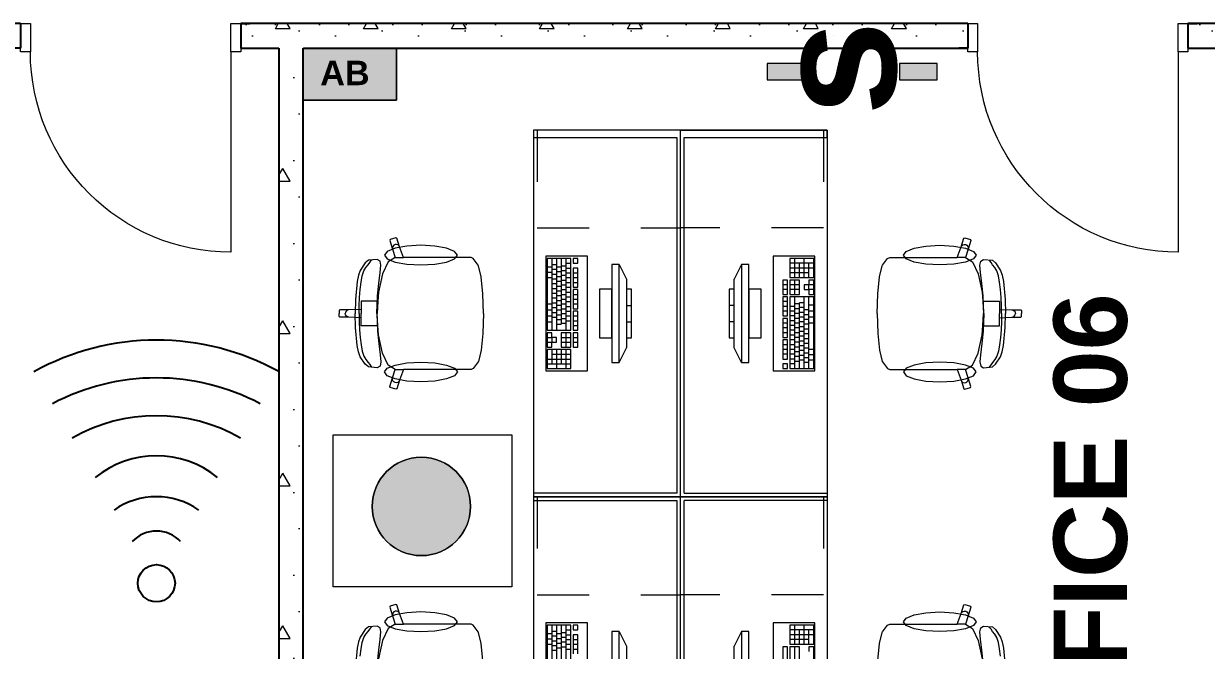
# Model space of a CAD drawing. Header units: millimetres. Extents: x -100675 to 28000, y -21133 to 42228.
# Drawn here: x -71409 to -66573, y 3381 to 5944 of the extents above; entities that cross this region are included whole.
import ezdxf

# ---------------------------------------------------------------- set-up
doc = ezdxf.new("R2010")
doc.units = ezdxf.units.MM
doc.header["$MEASUREMENT"] = 0
doc.linetypes.add('Dashed', pattern=[423.333333, 211.666667, -211.666667])
doc.linetypes.add('Wipeout_Contour', pattern=[1000, 0, -1000])
for name, color, linetype, lineweight in [('New_2D Drafting - General_Pen_No__1', 7, 'Continuous', 13), ('New_2D Drafting - General_Pen_No__2', 8, 'Continuous', 15), ('New_2D Drafting - General_Pen_No__52', 15, 'Continuous', 20), ('New_Annotation - Text_Pen_No__19', 255, 'Continuous', 0), ('New_ARCHICAD Doors_Pen_No__47', 7, 'Continuous', 25), ('New_Structural - Bearing_Pen_No__20', 1, 'Continuous', 0), ('New_Structural - Bearing_Pen_No__46', 5, 'Continuous', 25), ('New_Structural - Bearing_Pen_No__47', 7, 'Continuous', 25)]:
    doc.layers.add(name, color=color, linetype=linetype, lineweight=lineweight)
for name, color, linetype, lineweight, true_color in [('New_2D Drafting - General_Pen_No__82', 7, 'Continuous', 20, 0xaaaaaa), ('New_Annotation - Text_Pen_No__86', 7, 'Continuous', 20, 0x5555ff), ('New_ARCHICAD Doors_Pen_No__23', 7, 'Continuous', 20, 0xff6600), ('New_ARCHICAD Doors_Pen_No__3', 7, 'Continuous', 18, 0xff6600), ('New_Interior - Furniture _Pen_No__4', 7, 'Continuous', 20, 0x029e21), ('New_Structural - Bearing_Pen_No__169', 7, 'Continuous', 13, 0x68b353), ('New_Structural - Bearing_Pen_No__61', 7, 'Continuous', 20, 0x6a6a6a)]:
    doc.layers.add(name, color=color, linetype=linetype, lineweight=lineweight, true_color=true_color)
for name, color, linetype in [('New_ARCHICAD Doors', 7, 'Continuous'), ('New_Interior - Furniture', 7, 'Continuous'), ('New_Structural - Bearing', 7, 'Continuous')]:
    doc.layers.add(name, color=color, linetype=linetype)
doc.styles.add('GENERATED_STYLE_2', font='arial.ttf')
doc.linetypes.add('Double Slash', pattern='A,0,[2,commercial building_1.Shx,S=15.679012,R=0,X=0,Y=0],-1975.555563,0', length=1975.555563)
pattern_1 = [(0, (0, 0), (0, 623.5383), [60, -300]), (0, (180, 311.8), (0, 623.5383), [60, -300]), (60, (0, 0), (-540, 311.769), [60, -300]), (60, (360, 0), (-540, 311.769), [60, -300]), (120, (60, 0), (540, 311.769), [60, -300]), (120, (420, 0), (540, 311.769), [60, -300]), (0, (0, 60), (0, 120), [0, -120, 0, -180]), (45, (60, 60), (-84.85282, 84.85282), [0, -90, 0, -150])]

# ---------------------------------------------------------------- blocks, each defined once
blk = doc.blocks.new('Door 24')
at = {"layer": 'New_ARCHICAD Doors_Pen_No__23', "color": 30, "linetype": 'Continuous', "lineweight": 20, "true_color": 0xff6600}
for p, q in [((-410, 0), (-450, 0)), ((-450, 0), (-450, -115)), ((-410, -115), (-410, 0)), ((450, 0), (410, 0)), ((410, 0), (410, -115)), ((450, -115), (450, 0)), ((-450, -115), (-410, -115)), ((410, -115), (450, -115))]:
    blk.add_line(p, q, dxfattribs=at)
at = {"layer": 'New_ARCHICAD Doors_Pen_No__3', "color": 30, "linetype": 'Continuous', "lineweight": 18, "true_color": 0xff6600}
blk.add_line((410, 0), (410, 820), dxfattribs=at)
blk.add_arc((410, 0), 820, 90, 180, dxfattribs=at)
at = {"layer": 'New_ARCHICAD Doors_Pen_No__47', "color": 7, "linetype": 'Continuous', "lineweight": 25}
for p, q in [((-450, -15), (-487, -15)), ((-450, -15), (-487, -15)), ((-450, -115), (-450, -15)), ((-450, -115), (-450, -15)), ((450, -115), (450, -15)), ((450, -115), (450, -15)), ((450, -15), (487, -15)), ((450, -15), (487, -15)), ((-450, -115), (-487, -115)), ((-450, -115), (-487, -115)), ((450, -115), (487, -115)), ((450, -115), (487, -115))]:
    blk.add_line(p, q, dxfattribs=at)
blk = doc.blocks.new('Wall_18', base_point=(-56365.8, 5944.5))
at = {"color": 254, "linetype": 'Wipeout_Contour', "lineweight": 0, "ltscale": 276634.929478}
blk.add_wipeout([(-70265.8, 5944.5), (-70265.8, 5844.5), (-67548.1, 5844.5), (-67548.1, 5944.5)], dxfattribs=at).dxf.layer = 'New_Structural - Bearing'
at = {"color": 254, "linetype": 'Wipeout_Contour', "lineweight": 0, "ltscale": 267070.73157}
blk.add_wipeout([(-66365.8, 5944.5), (-66648.1, 5944.5), (-66648.1, 5844.5), (-66365.8, 5844.5)], dxfattribs=at).dxf.layer = 'New_Structural - Bearing'
at = {"layer": 'New_Structural - Bearing_Pen_No__169', "linetype": 'Continuous', "lineweight": 13, "true_color": 0x68b353}
h = blk.add_hatch(dxfattribs=at)
h.set_pattern_fill('Structural_Concrete', color=85, style=0, pattern_type=2)
h.set_pattern_definition(pattern_1)
h.paths.add_polyline_path([(-70265.8, 5944.5), (-70265.8, 5844.5), (-67548.1, 5844.5), (-67548.1, 5944.5)])
h = blk.add_hatch(dxfattribs=at)
h.set_pattern_fill('Structural_Concrete', color=85, style=0, pattern_type=2)
h.set_pattern_definition(pattern_1)
h.paths.add_polyline_path([(-66365.8, 5944.5), (-66648.1, 5944.5), (-66648.1, 5844.5), (-66365.8, 5844.5)])
at = {"layer": 'New_Structural - Bearing_Pen_No__47', "color": 7, "linetype": 'Continuous', "lineweight": 25}
for p, q in [((-67548.1, 5944.5), (-67585.1, 5944.5)), ((-67548.1, 5944.5), (-67548.1, 5844.5)), ((-66648.1, 5944.5), (-66611.1, 5944.5)), ((-66648.1, 5944.5), (-66648.1, 5844.5)), ((-67548.1, 5844.5), (-67585.1, 5844.5)), ((-66648.1, 5844.5), (-66611.1, 5844.5))]:
    blk.add_line(p, q, dxfattribs=at)
at = {"layer": 'New_Structural - Bearing_Pen_No__47', "color": 7, "linetype": 'Continuous', "lineweight": 25, "flags": 128}
for points in [[(-67548.1, 5944.5), (-70265.8, 5944.5)], [(-65850.7, 5944.5), (-66648.1, 5944.5)], [(-70265.8, 5844.5), (-67548.1, 5844.5)], [(-66648.1, 5844.5), (-66365.8, 5844.5)]]:
    blk.add_lwpolyline(points, dxfattribs=at)
at = {"layer": 'New_ARCHICAD Doors', "color": 21, "linetype": 'Continuous', "lineweight": 18, "true_color": 0xff9955, "xscale": -1, "zscale": 1000, "rotation": 180}
blk.add_blockref('Door 24', (-67098.1, 5829.5), dxfattribs=at)
blk = doc.blocks.new('Wall_45', base_point=(-70265.8, 5944.5))
at = {"color": 254, "linetype": 'Wipeout_Contour', "lineweight": 0, "ltscale": 282560.01138}
blk.add_wipeout([(-70521.5, 5944.5), (-70521.5, 5844.5), (-70265.8, 5844.5), (-70265.8, 5944.5)], dxfattribs=at).dxf.layer = 'New_Structural - Bearing'
at = {"layer": 'New_Structural - Bearing_Pen_No__169', "linetype": 'Continuous', "lineweight": 13, "true_color": 0x68b353}
h = blk.add_hatch(dxfattribs=at)
h.set_pattern_fill('Structural_Concrete', color=85, style=0, pattern_type=2)
h.set_pattern_definition(pattern_1)
h.paths.add_polyline_path([(-70521.5, 5944.5), (-70521.5, 5844.5), (-70265.8, 5844.5), (-70265.8, 5944.5)])
at = {"layer": 'New_Structural - Bearing_Pen_No__47', "color": 7, "linetype": 'Continuous', "lineweight": 25}
for p, q in [((-70521.5, 5944.5), (-70484.5, 5944.5)), ((-70521.5, 5944.5), (-70521.5, 5844.5)), ((-70521.5, 5844.5), (-70484.5, 5844.5))]:
    blk.add_line(p, q, dxfattribs=at)
at = {"layer": 'New_Structural - Bearing_Pen_No__47', "color": 7, "linetype": 'Continuous', "lineweight": 25, "flags": 128}
for points in [[(-70265.8, 5944.5), (-70521.5, 5944.5)], [(-70521.5, 5844.5), (-70365.8, 5844.5)]]:
    blk.add_lwpolyline(points, dxfattribs=at)
at = {"layer": 'New_ARCHICAD Doors', "color": 21, "linetype": 'Continuous', "lineweight": 18, "true_color": 0xff9955, "xscale": -1, "zscale": 1000, "rotation": 180}
blk.add_blockref('Door 24', (-70971.5, 5829.5), dxfattribs=at)
blk = doc.blocks.new('Wall_46', base_point=(-70365.8, 5944.5))
at = {"color": 254, "linetype": 'Wipeout_Contour', "lineweight": 0, "ltscale": 281816.521725}
blk.add_wipeout([(-70265.8, 2194.5), (-70265.8, 5844.5), (-70365.8, 5844.5), (-70365.8, 2194.5)], dxfattribs=at).dxf.layer = 'New_Structural - Bearing'
at = {"layer": 'New_Structural - Bearing_Pen_No__169', "linetype": 'Continuous', "lineweight": 13, "true_color": 0x68b353}
h = blk.add_hatch(dxfattribs=at)
h.set_pattern_fill('Structural_Concrete', color=85, style=0, pattern_type=2)
h.set_pattern_definition(pattern_1)
h.paths.add_polyline_path([(-70265.8, 2194.5), (-70265.8, 5844.5), (-70365.8, 5844.5), (-70365.8, 2194.5)])
at = {"layer": 'New_Structural - Bearing_Pen_No__47', "color": 7, "linetype": 'Continuous', "lineweight": 25, "flags": 128}
for points in [[(-70365.8, 5844.5), (-70365.8, 2194.5)], [(-70265.8, 2194.5), (-70265.8, 5844.5)]]:
    blk.add_lwpolyline(points, dxfattribs=at)
blk = doc.blocks.new('Office Layout Linear 24')
at = {"layer": 'New_Interior - Furniture _Pen_No__4', "color": 104, "linetype": 'Continuous', "lineweight": 20, "true_color": 0x029e21}
for p, q in [((2233.1, 1305.3), (2234.9, 1355.1)), ((2234.9, 1392), (2237.9, 1395)), ((2234.9, 1355.1), (2234.9, 1392)), ((2234.9, 1355.1), (2236.1, 1360.8)), ((2236.1, 1360.8), (2239.3, 1365.7)), ((2237.9, 1395), (2250, 1395)), ((2239.3, 1365.7), (2244.2, 1368.9)), ((2244.2, 1368.9), (2250, 1370.1)), ((2262.1, 1395), (2250, 1395)), ((2255.8, 1368.9), (2250, 1370.1)), ((2260.7, 1365.7), (2255.8, 1368.9)), ((2263.9, 1360.8), (2260.7, 1365.7)), ((2265.1, 1392), (2262.1, 1395)), ((2265.1, 1355.1), (2263.9, 1360.8)), ((2265.1, 1355.1), (2265.1, 1392)), ((2266.9, 1305.3), (2265.1, 1355.1)), ((880.7, 1321.1), (807.5, 1328.1)), ((848.5, 1309.2), (878.5, 1305.5)), ((906.6, 1316.3), (880.7, 1321.1)), ((926.5, 1309), (906.6, 1316.3)), ((957.6, 1289), (926.5, 1309)), ((2042.4, 1289), (2073.5, 1309)), ((2073.5, 1309), (2093.4, 1316.3)), ((2093.4, 1316.3), (2119.3, 1321.1)), ((2119.3, 1321.1), (2192.5, 1328.1)), ((2151.5, 1309.2), (2121.5, 1305.5)), ((2183.9, 1311.7), (2151.5, 1309.2)), ((2217.3, 1313.2), (2183.9, 1311.7)), ((2192.5, 1328.1), (2250, 1330.2)), ((2250, 1313.6), (2217.3, 1313.2)), ((2307.5, 1328.1), (2250, 1330.2)), ((2250, 1313.6), (2282.7, 1313.2)), ((2282.7, 1313.2), (2316.1, 1311.7)), ((2380.7, 1321.1), (2307.5, 1328.1)), ((2316.1, 1311.7), (2348.5, 1309.2)), ((2348.5, 1309.2), (2378.5, 1305.5)), ((2406.6, 1316.3), (2380.7, 1321.1)), ((2426.5, 1309), (2406.6, 1316.3)), ((2457.6, 1289), (2426.5, 1309)), ((878.5, 1305.5), (904.5, 1300.5)), ((904.5, 1300.5), (924.8, 1294.3)), ((924.8, 1294.3), (938, 1286.6)), ((938, 1286.6), (949.7, 1276.5)), ((949.7, 1276.5), (958.8, 1270.4)), ((968.1, 1275.8), (957.6, 1289)), ((958.8, 1270.4), (965, 1265.2)), ((965, 1265.2), (968.8, 1262.6)), ((971.4, 1239.7), (968.1, 1275.8)), ((2028.6, 1239.7), (2031.9, 1275.8)), ((2035, 1265.2), (2031.2, 1262.6)), ((2031.9, 1275.8), (2042.4, 1289)), ((2041.2, 1270.4), (2035, 1265.2)), ((2050.3, 1276.5), (2041.2, 1270.4)), ((2062, 1286.6), (2050.3, 1276.5)), ((2075.2, 1294.3), (2062, 1286.6)), ((2095.5, 1300.5), (2075.2, 1294.3)), ((2121.5, 1305.5), (2095.5, 1300.5)), ((2199.7, 1275.3), (2199.7, 1305.3)), ((2199.7, 1305.3), (2233.1, 1305.3)), ((2199.7, 1236.6), (2199.7, 1275.3)), ((2233.1, 1305.3), (2250, 1305.3)), ((2266.9, 1305.3), (2250, 1305.3)), ((2300.3, 1305.3), (2266.9, 1305.3)), ((2300.3, 1275.3), (2300.3, 1305.3)), ((2300.3, 1236.6), (2300.3, 1275.3)), ((2378.5, 1305.5), (2404.5, 1300.5)), ((2404.5, 1300.5), (2424.8, 1294.3)), ((2424.8, 1294.3), (2438, 1286.6)), ((2438, 1286.6), (2449.7, 1276.5)), ((2449.7, 1276.5), (2458.8, 1270.4)), ((2468.1, 1275.8), (2457.6, 1289)), ((2458.8, 1270.4), (2465, 1265.2)), ((2465, 1265.2), (2468.8, 1262.6)), ((2471.4, 1239.7), (2468.1, 1275.8)), ((822.3, 1238.2), (873.2, 1233.5)), ((912.1, 1218.4), (837.7, 1234.2)), ((873.2, 1233.5), (918.5, 1227.7)), ((961.8, 1194.6), (912.1, 1218.4)), ((918.5, 1227.7), (947.5, 1225.1)), ((947.5, 1225.1), (964.7, 1228.1)), ((964.7, 1228.1), (971.4, 1239.7)), ((2035.3, 1228.1), (2028.6, 1239.7)), ((2052.5, 1225.1), (2035.3, 1228.1)), ((2038.2, 1194.6), (2087.9, 1218.4)), ((2081.5, 1227.7), (2052.5, 1225.1)), ((2126.8, 1233.5), (2081.5, 1227.7)), ((2087.9, 1218.4), (2162.3, 1234.2)), ((2177.7, 1238.2), (2126.8, 1233.5)), ((2162.3, 1234.2), (2199.7, 1236.6)), ((2250, 1240.5), (2177.7, 1238.2)), ((2199.7, 1236.6), (2250, 1239.8)), ((2250, 1240.5), (2322.3, 1238.2)), ((2300.3, 1236.6), (2250, 1239.8)), ((2337.7, 1234.2), (2300.3, 1236.6)), ((2322.3, 1238.2), (2373.2, 1233.5)), ((2412.1, 1218.4), (2337.7, 1234.2)), ((2373.2, 1233.5), (2418.5, 1227.7)), ((2461.8, 1194.6), (2412.1, 1218.4)), ((2418.5, 1227.7), (2447.5, 1225.1)), ((2447.5, 1225.1), (2464.7, 1228.1)), ((2464.7, 1228.1), (2471.4, 1239.7)), ((979.2, 1166.7), (961.8, 1194.6)), ((1013.3, 1176.4), (979.2, 1166.7)), ((979.3, 1166.5), (979.2, 1166.7)), ((979.3, 1166.5), (979.3, 1132.3)), ((1048.7, 1187.8), (1013.3, 1176.4)), ((1019.2, 1177.1), (1013.3, 1176.4)), ((1024.8, 1175.5), (1019.2, 1177.1)), ((1029.5, 1171.9), (1024.8, 1175.5)), ((1032.3, 1166.8), (1029.5, 1171.9)), ((1031.4, 1155.4), (1033, 1161)), ((1033, 1161), (1032.3, 1166.8)), ((1052.5, 1185.9), (1048.7, 1187.8)), ((1060, 1163.1), (1052.5, 1185.9)), ((1058.1, 1159.4), (1060, 1163.1)), ((1940, 1163.1), (1947.5, 1185.9)), ((1941.9, 1159.4), (1940, 1163.1)), ((1947.5, 1185.9), (1951.3, 1187.8)), ((1951.3, 1187.8), (1986.7, 1176.4)), ((1967, 1161), (1967.7, 1166.8)), ((1968.6, 1155.4), (1967, 1161)), ((1967.7, 1166.8), (1970.5, 1171.9)), ((1970.5, 1171.9), (1975.2, 1175.5)), ((1975.2, 1175.5), (1980.8, 1177.1)), ((1980.8, 1177.1), (1986.7, 1176.4)), ((1986.7, 1176.4), (2020.8, 1166.7)), ((2020.7, 1166.5), (2020.8, 1166.7)), ((2020.7, 1166.5), (2020.7, 1132.3)), ((2020.8, 1166.7), (2038.2, 1194.6)), ((2479.2, 1166.7), (2461.8, 1194.6)), ((2513.3, 1176.4), (2479.2, 1166.7)), ((2479.3, 1166.5), (2479.2, 1166.7)), ((2479.3, 1166.5), (2479.3, 1132.3)), ((2548.7, 1187.8), (2513.3, 1176.4)), ((2519.2, 1177.1), (2513.3, 1176.4)), ((2524.8, 1175.5), (2519.2, 1177.1)), ((2529.5, 1171.9), (2524.8, 1175.5)), ((2532.3, 1166.8), (2529.5, 1171.9)), ((2531.4, 1155.4), (2533, 1161)), ((2533, 1161), (2532.3, 1166.8)), ((2552.5, 1185.9), (2548.7, 1187.8)), ((2560, 1163.1), (2552.5, 1185.9)), ((2558.1, 1159.4), (2560, 1163.1)), ((979.3, 1132.3), (1022.6, 1148)), ((979.3, 923.2), (979.3, 1132.3)), ((1022.6, 1148), (1058.1, 1159.4)), ((1022.6, 1148), (1027.8, 1150.8)), ((1027.8, 1150.8), (1031.4, 1155.4)), ((1977.4, 1148), (1941.9, 1159.4)), ((1972.2, 1150.8), (1968.6, 1155.4)), ((1977.4, 1148), (1972.2, 1150.8)), ((2020.7, 1132.3), (1977.4, 1148)), ((2020.7, 923.2), (2020.7, 1132.3)), ((2479.3, 1132.3), (2522.6, 1148)), ((2479.3, 923.2), (2479.3, 1132.3)), ((2522.6, 1148), (2558.1, 1159.4)), ((2522.6, 1148), (2527.8, 1150.8)), ((2527.8, 1150.8), (2531.4, 1155.4)), ((979.3, 887.1), (979.3, 923.2)), ((2020.7, 887.1), (2020.7, 923.2)), ((2479.3, 887.1), (2479.3, 923.2)), ((979.3, 856), (979.3, 887.1)), ((2020.7, 856), (2020.7, 887.1)), ((2479.3, 856), (2479.3, 887.1)), ((899.9, 814.7), (945.8, 825.4)), ((945.8, 825.4), (947.9, 826.3)), ((947.9, 826.3), (974.7, 847.4)), ((974.7, 847.4), (979.3, 856)), ((2025.3, 847.4), (2020.7, 856)), ((2052.1, 826.3), (2025.3, 847.4)), ((2054.2, 825.4), (2052.1, 826.3)), ((2100.1, 814.7), (2054.2, 825.4)), ((2399.9, 814.7), (2445.8, 825.4)), ((2445.8, 825.4), (2447.9, 826.3)), ((2447.9, 826.3), (2474.7, 847.4)), ((2474.7, 847.4), (2479.3, 856)), ((831.1, 807.6), (899.9, 814.7)), ((2168.9, 807.6), (2100.1, 814.7)), ((2170, 807.5), (2168.9, 807.6)), ((2250, 805), (2170, 807.5)), ((2250, 805), (2330, 807.5)), ((2330, 807.5), (2331.1, 807.6)), ((2331.1, 807.6), (2399.9, 814.7)), ((1515, 600), (1485, 600)), ((1485, 600), (1485, 15)), ((1515, 15), (1515, 600)), ((3000, 600), (2970, 600)), ((2970, 600), (2970, 15)), ((3000, -600), (3000, 600)), ((975.2, 545.2), (681.5, 545.2)), ((896.9, 545.2), (896.9, 525.8)), ((918.9, 545.2), (918.9, 525.8)), ((940.9, 545.2), (940.9, 525.8)), ((975.2, 448.2), (975.2, 545.2)), ((2103.1, 545.2), (2024.8, 545.2)), ((2024.8, 545.2), (2024.8, 448.2)), ((2044.4, 545.2), (2044.4, 448.2)), ((2064, 545.2), (2064, 448.2)), ((2103.1, 448.2), (2103.1, 545.2)), ((2171.7, 545.2), (2112.9, 545.2)), ((2112.9, 545.2), (2112.9, 525.8)), ((2132.5, 545.2), (2132.5, 525.8)), ((2152.1, 545.2), (2152.1, 525.8)), ((2171.7, 525.8), (2171.7, 545.2)), ((2475.2, 545.2), (2181.5, 545.2)), ((2181.5, 545.2), (2181.5, 448.2)), ((2215.7, 545.2), (2215.7, 525.8)), ((2240.2, 545.2), (2240.2, 525.8)), ((2264.7, 545.2), (2264.7, 525.8)), ((2289.2, 545.2), (2289.2, 525.8)), ((2396.9, 545.2), (2396.9, 525.8)), ((2418.9, 545.2), (2418.9, 525.8)), ((2440.9, 545.2), (2440.9, 525.8)), ((2475.2, 448.2), (2475.2, 545.2)), ((975.2, 525.8), (681.5, 525.8)), ((975.2, 506.4), (681.5, 506.4)), ((975.2, 487), (705.9, 487)), ((872.4, 525.8), (872.4, 506.4)), ((882.2, 506.4), (882.2, 487)), ((887.1, 487), (887.1, 467.6)), ((892, 525.8), (892, 506.4)), ((901.8, 506.4), (901.8, 487)), ((906.7, 487), (906.7, 467.6)), ((911.6, 525.8), (911.6, 506.4)), ((921.4, 506.4), (921.4, 487)), ((926.2, 487), (926.2, 467.6)), ((931.1, 525.8), (931.1, 506.4)), ((940.9, 506.4), (940.9, 487)), ((945.8, 487), (945.8, 467.6)), ((950.7, 525.8), (950.7, 506.4)), ((2103.1, 506.4), (2024.8, 506.4)), ((2103.1, 525.8), (2044.4, 525.8)), ((2103.1, 487), (2044.4, 487)), ((2083.5, 525.8), (2083.5, 448.2)), ((2112.9, 525.8), (2132.5, 525.8)), ((2171.7, 487), (2112.9, 487)), ((2112.9, 487), (2112.9, 448.2)), ((2132.5, 525.8), (2132.5, 506.4)), ((2152.1, 525.8), (2132.5, 525.8)), ((2132.5, 506.4), (2152.1, 506.4)), ((2132.5, 487), (2132.5, 448.2)), ((2152.1, 506.4), (2152.1, 525.8)), ((2152.1, 525.8), (2171.7, 525.8)), ((2152.1, 487), (2152.1, 448.2)), ((2171.7, 448.2), (2171.7, 487)), ((2475.2, 525.8), (2181.5, 525.8)), ((2475.2, 506.4), (2181.5, 506.4)), ((2205.9, 506.4), (2205.9, 487)), ((2475.2, 487), (2205.9, 487)), ((2210.8, 487), (2210.8, 467.6)), ((2225.5, 506.4), (2225.5, 487)), ((2230.4, 487), (2230.4, 467.6)), ((2235.3, 525.8), (2235.3, 506.4)), ((2245.1, 506.4), (2245.1, 487)), ((2250, 487), (2250, 467.6)), ((2254.9, 525.8), (2254.9, 506.4)), ((2264.7, 506.4), (2264.7, 487)), ((2269.6, 487), (2269.6, 467.6)), ((2274.5, 525.8), (2274.5, 506.4)), ((2284.3, 506.4), (2284.3, 487)), ((2289.2, 487), (2289.2, 467.6)), ((2294.1, 525.8), (2294.1, 506.4)), ((2303.9, 506.4), (2303.9, 487)), ((2308.8, 487), (2308.8, 467.6)), ((2313.6, 525.8), (2313.6, 506.4)), ((2323.4, 506.4), (2323.4, 487)), ((2328.3, 487), (2328.3, 467.6)), ((2333.2, 525.8), (2333.2, 506.4)), ((2343, 506.4), (2343, 487)), ((2347.9, 487), (2347.9, 467.6)), ((2352.8, 525.8), (2352.8, 506.4)), ((2362.6, 506.4), (2362.6, 487)), ((2367.5, 487), (2367.5, 467.6)), ((2372.4, 525.8), (2372.4, 506.4)), ((2382.2, 506.4), (2382.2, 487)), ((2387.1, 487), (2387.1, 467.6)), ((2392, 525.8), (2392, 506.4)), ((2401.8, 506.4), (2401.8, 487)), ((2406.7, 487), (2406.7, 467.6)), ((2411.6, 525.8), (2411.6, 506.4)), ((2421.4, 506.4), (2421.4, 487)), ((2426.2, 487), (2426.2, 467.6)), ((2431.1, 525.8), (2431.1, 506.4)), ((2440.9, 506.4), (2440.9, 487)), ((2445.8, 487), (2445.8, 467.6)), ((2450.7, 525.8), (2450.7, 506.4)), ((975.2, 467.6), (681.5, 467.6)), ((681.5, 448.2), (975.2, 448.2)), ((936, 438.5), (857.7, 438.5)), ((877.3, 467.6), (877.3, 448.2)), ((877.3, 438.5), (877.3, 419.1)), ((896.9, 467.6), (896.9, 448.2)), ((896.9, 438.5), (896.9, 419.1)), ((916.5, 467.6), (916.5, 448.2)), ((916.5, 438.5), (916.5, 419.1)), ((936, 467.6), (936, 448.2)), ((936, 419.1), (936, 438.5)), ((955.6, 467.6), (955.6, 448.2)), ((975.2, 438.5), (955.6, 438.5)), ((955.6, 438.5), (955.6, 419.1)), ((975.2, 419.1), (975.2, 438.5)), ((2103.1, 467.6), (2024.8, 467.6)), ((2024.8, 448.2), (2103.1, 448.2)), ((2171.7, 467.6), (2112.9, 467.6)), ((2112.9, 448.2), (2171.7, 448.2)), ((2171.7, 438.5), (2112.9, 438.5)), ((2112.9, 438.5), (2112.9, 419.1)), ((2132.5, 438.5), (2132.5, 419.1)), ((2152.1, 438.5), (2152.1, 419.1)), ((2171.7, 419.1), (2171.7, 438.5)), ((2475.2, 467.6), (2181.5, 467.6)), ((2181.5, 448.2), (2475.2, 448.2)), ((2259.8, 438.5), (2181.5, 438.5)), ((2181.5, 438.5), (2181.5, 419.1)), ((2201, 438.5), (2201, 419.1)), ((2220.6, 467.6), (2220.6, 448.2)), ((2220.6, 438.5), (2220.6, 419.1)), ((2240.2, 467.6), (2240.2, 448.2)), ((2240.2, 438.5), (2240.2, 419.1)), ((2259.8, 467.6), (2259.8, 448.2)), ((2259.8, 419.1), (2259.8, 438.5)), ((2347.9, 438.5), (2269.6, 438.5)), ((2269.6, 438.5), (2269.6, 419.1)), ((2279.4, 467.6), (2279.4, 448.2)), ((2289.2, 438.5), (2289.2, 419.1)), ((2299, 467.6), (2299, 448.2)), ((2308.8, 438.5), (2308.8, 419.1)), ((2318.5, 467.6), (2318.5, 448.2)), ((2328.3, 438.5), (2328.3, 419.1)), ((2338.1, 467.6), (2338.1, 448.2)), ((2347.9, 419.1), (2347.9, 438.5)), ((2357.7, 467.6), (2357.7, 448.2)), ((2436, 438.5), (2357.7, 438.5)), ((2357.7, 438.5), (2357.7, 419.1)), ((2377.3, 467.6), (2377.3, 448.2)), ((2377.3, 438.5), (2377.3, 419.1)), ((2396.9, 467.6), (2396.9, 448.2)), ((2396.9, 438.5), (2396.9, 419.1)), ((2416.5, 467.6), (2416.5, 448.2)), ((2416.5, 438.5), (2416.5, 419.1)), ((2436, 467.6), (2436, 448.2)), ((2436, 419.1), (2436, 438.5)), ((2455.6, 467.6), (2455.6, 448.2)), ((2475.2, 438.5), (2455.6, 438.5)), ((2455.6, 438.5), (2455.6, 419.1)), ((2475.2, 419.1), (2475.2, 438.5)), ((857.7, 419.1), (936, 419.1)), ((955.6, 419.1), (975.2, 419.1)), ((2112.9, 419.1), (2171.7, 419.1)), ((2181.5, 419.1), (2259.8, 419.1)), ((2269.6, 419.1), (2347.9, 419.1)), ((2357.7, 419.1), (2436, 419.1)), ((2455.6, 419.1), (2475.2, 419.1)), ((2350, 330), (2150, 330)), ((2150, 330), (2150, 280)), ((2350, 280), (2350, 330)), ((950, 280), (550, 280)), ((550, 250), (950, 250)), ((950, 250), (890, 220)), ((950, 250), (950, 280)), ((2450, 280), (2050, 280)), ((2050, 280), (2050, 250)), ((2050, 250), (2450, 250)), ((2050, 250), (2110, 220)), ((2150, 280), (2350, 280)), ((2450, 250), (2390, 220)), ((2450, 250), (2450, 280)), ((890, 220), (610, 220)), ((2390, 220), (2110, 220)), ((2350, 220), (2150, 220)), ((2150, 220), (2150, 200)), ((2150, 200), (2350, 200)), ((2216.7, 220), (2216.7, 200)), ((2283.3, 220), (2283.3, 200)), ((2350, 200), (2350, 220)), ((1485, 15), (30, 15)), ((2970, 15), (1515, 15)), ((30, -15), (1485, -15)), ((1485, -600), (1485, -15)), ((1515, -15), (2970, -15)), ((1515, -15), (1515, -600)), ((2970, -15), (2970, -600)), ((610, -220), (890, -220)), ((950, -250), (890, -220)), ((2050, -250), (2110, -220)), ((2110, -220), (2390, -220)), ((2350, -200), (2150, -200)), ((2150, -200), (2150, -220)), ((2150, -220), (2350, -220)), ((2216.7, -220), (2216.7, -200)), ((2283.3, -220), (2283.3, -200)), ((2350, -220), (2350, -200)), ((2450, -250), (2390, -220)), ((950, -250), (550, -250)), ((550, -280), (950, -280)), ((950, -280), (950, -250)), ((2450, -250), (2050, -250)), ((2050, -250), (2050, -280)), ((2050, -280), (2450, -280)), ((2350, -280), (2150, -280)), ((2150, -280), (2150, -330)), ((2350, -330), (2350, -280)), ((2450, -280), (2450, -250)), ((2150, -330), (2350, -330)), ((887.1, -419.1), (828.3, -419.1)), ((887.1, -438.5), (887.1, -419.1)), ((2044.4, -419.1), (2024.8, -419.1)), ((2024.8, -419.1), (2024.8, -438.5)), ((2044.4, -438.5), (2044.4, -419.1)), ((2142.3, -419.1), (2064, -419.1)), ((2064, -419.1), (2064, -438.5)), ((2083.5, -438.5), (2083.5, -419.1)), ((2103.1, -438.5), (2103.1, -419.1)), ((2122.7, -438.5), (2122.7, -419.1)), ((2142.3, -438.5), (2142.3, -419.1)), ((2230.4, -419.1), (2152.1, -419.1)), ((2152.1, -419.1), (2152.1, -438.5)), ((2171.7, -438.5), (2171.7, -419.1)), ((2191.2, -438.5), (2191.2, -419.1)), ((2210.8, -438.5), (2210.8, -419.1)), ((2230.4, -438.5), (2230.4, -419.1)), ((2318.5, -419.1), (2240.2, -419.1)), ((2240.2, -419.1), (2240.2, -438.5)), ((2259.8, -438.5), (2259.8, -419.1)), ((2279.4, -438.5), (2279.4, -419.1)), ((2299, -438.5), (2299, -419.1)), ((2318.5, -438.5), (2318.5, -419.1)), ((2387.1, -419.1), (2328.3, -419.1)), ((2328.3, -419.1), (2328.3, -438.5)), ((2347.9, -438.5), (2347.9, -419.1)), ((2367.5, -438.5), (2367.5, -419.1)), ((2387.1, -438.5), (2387.1, -419.1)), ((828.3, -438.5), (887.1, -438.5)), ((887.1, -448.2), (828.3, -448.2)), ((828.3, -467.6), (887.1, -467.6)), ((887.1, -487), (887.1, -448.2)), ((975.2, -448.2), (896.9, -448.2)), ((896.9, -448.2), (896.9, -545.2)), ((896.9, -467.6), (975.2, -467.6)), ((916.5, -525.8), (916.5, -448.2)), ((936, -545.2), (936, -448.2)), ((955.6, -545.2), (955.6, -448.2)), ((975.2, -545.2), (975.2, -448.2)), ((2024.8, -438.5), (2044.4, -438.5)), ((2318.5, -448.2), (2024.8, -448.2)), ((2024.8, -448.2), (2024.8, -545.2)), ((2024.8, -467.6), (2318.5, -467.6)), ((2044.4, -467.6), (2044.4, -448.2)), ((2054.2, -487), (2054.2, -467.6)), ((2064, -438.5), (2142.3, -438.5)), ((2064, -467.6), (2064, -448.2)), ((2073.8, -487), (2073.8, -467.6)), ((2083.5, -467.6), (2083.5, -448.2)), ((2093.3, -487), (2093.3, -467.6)), ((2103.1, -467.6), (2103.1, -448.2)), ((2112.9, -487), (2112.9, -467.6)), ((2122.7, -467.6), (2122.7, -448.2)), ((2132.5, -487), (2132.5, -467.6)), ((2142.3, -467.6), (2142.3, -448.2)), ((2152.1, -438.5), (2230.4, -438.5)), ((2152.1, -487), (2152.1, -467.6)), ((2161.9, -467.6), (2161.9, -448.2)), ((2171.7, -487), (2171.7, -467.6)), ((2181.5, -467.6), (2181.5, -448.2)), ((2191.2, -487), (2191.2, -467.6)), ((2201, -467.6), (2201, -448.2)), ((2210.8, -487), (2210.8, -467.6)), ((2220.6, -467.6), (2220.6, -448.2)), ((2230.4, -487), (2230.4, -467.6)), ((2240.2, -438.5), (2318.5, -438.5)), ((2240.2, -467.6), (2240.2, -448.2)), ((2250, -487), (2250, -467.6)), ((2259.8, -467.6), (2259.8, -448.2)), ((2269.6, -487), (2269.6, -467.6)), ((2279.4, -467.6), (2279.4, -448.2)), ((2289.2, -487), (2289.2, -467.6)), ((2318.5, -545.2), (2318.5, -448.2)), ((2328.3, -438.5), (2387.1, -438.5)), ((2387.1, -448.2), (2328.3, -448.2)), ((2328.3, -448.2), (2328.3, -487)), ((2328.3, -467.6), (2387.1, -467.6)), ((2347.9, -487), (2347.9, -448.2)), ((2367.5, -487), (2367.5, -448.2)), ((2387.1, -487), (2387.1, -448.2)), ((2475.2, -448.2), (2396.9, -448.2)), ((2396.9, -448.2), (2396.9, -545.2)), ((2396.9, -467.6), (2475.2, -467.6)), ((2416.5, -525.8), (2416.5, -448.2)), ((2436, -545.2), (2436, -448.2)), ((2455.6, -545.2), (2455.6, -448.2)), ((2475.2, -545.2), (2475.2, -448.2)), ((828.3, -487), (887.1, -487)), ((887.1, -525.8), (867.5, -525.8)), ((887.1, -545.2), (887.1, -525.8)), ((896.9, -487), (955.6, -487)), ((896.9, -506.4), (975.2, -506.4)), ((896.9, -525.8), (955.6, -525.8)), ((2024.8, -487), (2294.1, -487)), ((2024.8, -506.4), (2318.5, -506.4)), ((2024.8, -525.8), (2318.5, -525.8)), ((2049.3, -525.8), (2049.3, -506.4)), ((2059.1, -506.4), (2059.1, -487)), ((2059.1, -545.2), (2059.1, -525.8)), ((2068.9, -525.8), (2068.9, -506.4)), ((2078.6, -506.4), (2078.6, -487)), ((2081.1, -545.2), (2081.1, -525.8)), ((2088.4, -525.8), (2088.4, -506.4)), ((2098.2, -506.4), (2098.2, -487)), ((2103.1, -545.2), (2103.1, -525.8)), ((2108, -525.8), (2108, -506.4)), ((2117.8, -506.4), (2117.8, -487)), ((2127.6, -525.8), (2127.6, -506.4)), ((2137.4, -506.4), (2137.4, -487)), ((2147.2, -525.8), (2147.2, -506.4)), ((2157, -506.4), (2157, -487)), ((2166.8, -525.8), (2166.8, -506.4)), ((2176.6, -506.4), (2176.6, -487)), ((2186.4, -525.8), (2186.4, -506.4)), ((2196.1, -506.4), (2196.1, -487)), ((2205.9, -525.8), (2205.9, -506.4)), ((2210.8, -545.2), (2210.8, -525.8)), ((2215.7, -506.4), (2215.7, -487)), ((2225.5, -525.8), (2225.5, -506.4)), ((2235.3, -506.4), (2235.3, -487)), ((2235.3, -545.2), (2235.3, -525.8)), ((2245.1, -525.8), (2245.1, -506.4)), ((2254.9, -506.4), (2254.9, -487)), ((2259.8, -545.2), (2259.8, -525.8)), ((2264.7, -525.8), (2264.7, -506.4)), ((2274.5, -506.4), (2274.5, -487)), ((2284.3, -545.2), (2284.3, -525.8)), ((2294.1, -506.4), (2294.1, -487)), ((2328.3, -487), (2387.1, -487)), ((2347.9, -525.8), (2328.3, -525.8)), ((2328.3, -525.8), (2328.3, -545.2)), ((2367.5, -506.4), (2347.9, -506.4)), ((2347.9, -506.4), (2347.9, -525.8)), ((2347.9, -545.2), (2347.9, -525.8)), ((2347.9, -525.8), (2367.5, -525.8)), ((2367.5, -525.8), (2367.5, -506.4)), ((2387.1, -525.8), (2367.5, -525.8)), ((2367.5, -545.2), (2367.5, -525.8)), ((2387.1, -545.2), (2387.1, -525.8)), ((2396.9, -487), (2455.6, -487)), ((2396.9, -506.4), (2475.2, -506.4)), ((2396.9, -525.8), (2455.6, -525.8)), ((828.3, -545.2), (887.1, -545.2)), ((896.9, -545.2), (975.2, -545.2)), ((2024.8, -545.2), (2318.5, -545.2)), ((2328.3, -545.2), (2387.1, -545.2)), ((2396.9, -545.2), (2475.2, -545.2)), ((1515, -600), (1485, -600)), ((2970, -600), (3000, -600)), ((831.1, -807.6), (899.9, -814.7)), ((899.9, -814.7), (945.8, -825.4)), ((2100.1, -814.7), (2054.2, -825.4)), ((2168.9, -807.6), (2100.1, -814.7)), ((2170, -807.5), (2168.9, -807.6)), ((2250, -805), (2170, -807.5)), ((2250, -805), (2330, -807.5)), ((2330, -807.5), (2331.1, -807.6)), ((2331.1, -807.6), (2399.9, -814.7)), ((2399.9, -814.7), (2445.8, -825.4)), ((945.8, -825.4), (947.9, -826.3)), ((947.9, -826.3), (974.7, -847.4)), ((974.7, -847.4), (979.3, -856)), ((979.3, -856), (979.3, -887.1)), ((2025.3, -847.4), (2020.7, -856)), ((2020.7, -856), (2020.7, -887.1)), ((2052.1, -826.3), (2025.3, -847.4)), ((2054.2, -825.4), (2052.1, -826.3)), ((2445.8, -825.4), (2447.9, -826.3)), ((2447.9, -826.3), (2474.7, -847.4)), ((2474.7, -847.4), (2479.3, -856)), ((2479.3, -856), (2479.3, -887.1)), ((979.3, -887.1), (979.3, -923.2)), ((2020.7, -887.1), (2020.7, -923.2)), ((2479.3, -887.1), (2479.3, -923.2)), ((979.3, -923.2), (979.3, -1132.3)), ((2020.7, -923.2), (2020.7, -1132.3)), ((2479.3, -923.2), (2479.3, -1132.3)), ((979.3, -1166.5), (979.3, -1132.3)), ((979.3, -1132.3), (1022.6, -1148)), ((1022.6, -1148), (1027.8, -1150.8)), ((1022.6, -1148), (1058.1, -1159.4)), ((1027.8, -1150.8), (1031.4, -1155.4)), ((1031.4, -1155.4), (1033, -1161)), ((1058.1, -1159.4), (1060, -1163.1)), ((1941.9, -1159.4), (1940, -1163.1)), ((1977.4, -1148), (1941.9, -1159.4)), ((1968.6, -1155.4), (1967, -1161)), ((1972.2, -1150.8), (1968.6, -1155.4)), ((1977.4, -1148), (1972.2, -1150.8)), ((2020.7, -1132.3), (1977.4, -1148)), ((2020.7, -1166.5), (2020.7, -1132.3)), ((2479.3, -1166.5), (2479.3, -1132.3)), ((2479.3, -1132.3), (2522.6, -1148)), ((2522.6, -1148), (2527.8, -1150.8)), ((2522.6, -1148), (2558.1, -1159.4)), ((2527.8, -1150.8), (2531.4, -1155.4)), ((2531.4, -1155.4), (2533, -1161)), ((2558.1, -1159.4), (2560, -1163.1)), ((961.8, -1194.6), (912.1, -1218.4)), ((979.2, -1166.7), (961.8, -1194.6)), ((979.3, -1166.5), (979.2, -1166.7)), ((1013.3, -1176.4), (979.2, -1166.7)), ((1019.2, -1177.1), (1013.3, -1176.4)), ((1048.7, -1187.8), (1013.3, -1176.4)), ((1024.8, -1175.5), (1019.2, -1177.1)), ((1029.5, -1171.9), (1024.8, -1175.5)), ((1032.3, -1166.8), (1029.5, -1171.9)), ((1033, -1161), (1032.3, -1166.8)), ((1052.5, -1185.9), (1048.7, -1187.8)), ((1060, -1163.1), (1052.5, -1185.9)), ((1940, -1163.1), (1947.5, -1185.9)), ((1947.5, -1185.9), (1951.3, -1187.8)), ((1951.3, -1187.8), (1986.7, -1176.4)), ((1967, -1161), (1967.7, -1166.8)), ((1967.7, -1166.8), (1970.5, -1171.9)), ((1970.5, -1171.9), (1975.2, -1175.5)), ((1975.2, -1175.5), (1980.8, -1177.1)), ((1980.8, -1177.1), (1986.7, -1176.4)), ((1986.7, -1176.4), (2020.8, -1166.7)), ((2020.7, -1166.5), (2020.8, -1166.7)), ((2020.8, -1166.7), (2038.2, -1194.6)), ((2038.2, -1194.6), (2087.9, -1218.4)), ((2461.8, -1194.6), (2412.1, -1218.4)), ((2479.2, -1166.7), (2461.8, -1194.6)), ((2479.3, -1166.5), (2479.2, -1166.7)), ((2513.3, -1176.4), (2479.2, -1166.7)), ((2519.2, -1177.1), (2513.3, -1176.4)), ((2548.7, -1187.8), (2513.3, -1176.4)), ((2524.8, -1175.5), (2519.2, -1177.1)), ((2529.5, -1171.9), (2524.8, -1175.5)), ((2532.3, -1166.8), (2529.5, -1171.9)), ((2533, -1161), (2532.3, -1166.8)), ((2552.5, -1185.9), (2548.7, -1187.8)), ((2560, -1163.1), (2552.5, -1185.9)), ((822.3, -1238.2), (873.2, -1233.5)), ((912.1, -1218.4), (837.7, -1234.2)), ((873.2, -1233.5), (918.5, -1227.7)), ((918.5, -1227.7), (947.5, -1225.1)), ((947.5, -1225.1), (964.7, -1228.1)), ((964.7, -1228.1), (971.4, -1239.7)), ((971.4, -1239.7), (968.1, -1275.8)), ((2035.3, -1228.1), (2028.6, -1239.7)), ((2028.6, -1239.7), (2031.9, -1275.8)), ((2052.5, -1225.1), (2035.3, -1228.1)), ((2081.5, -1227.7), (2052.5, -1225.1)), ((2126.8, -1233.5), (2081.5, -1227.7)), ((2087.9, -1218.4), (2162.3, -1234.2)), ((2177.7, -1238.2), (2126.8, -1233.5)), ((2162.3, -1234.2), (2199.7, -1236.6)), ((2250, -1240.5), (2177.7, -1238.2)), ((2199.7, -1236.6), (2250, -1239.8)), ((2199.7, -1236.6), (2199.7, -1275.3)), ((2300.3, -1236.6), (2250, -1239.8)), ((2250, -1240.5), (2322.3, -1238.2)), ((2337.7, -1234.2), (2300.3, -1236.6)), ((2300.3, -1236.6), (2300.3, -1275.3)), ((2322.3, -1238.2), (2373.2, -1233.5)), ((2412.1, -1218.4), (2337.7, -1234.2)), ((2373.2, -1233.5), (2418.5, -1227.7)), ((2418.5, -1227.7), (2447.5, -1225.1)), ((2447.5, -1225.1), (2464.7, -1228.1)), ((2464.7, -1228.1), (2471.4, -1239.7)), ((2471.4, -1239.7), (2468.1, -1275.8)), ((848.5, -1309.2), (878.5, -1305.5)), ((878.5, -1305.5), (904.5, -1300.5)), ((904.5, -1300.5), (924.8, -1294.3)), ((924.8, -1294.3), (938, -1286.6)), ((957.6, -1289), (926.5, -1309)), ((938, -1286.6), (949.7, -1276.5)), ((949.7, -1276.5), (958.8, -1270.4)), ((968.1, -1275.8), (957.6, -1289)), ((958.8, -1270.4), (965, -1265.2)), ((965, -1265.2), (968.8, -1262.6)), ((2035, -1265.2), (2031.2, -1262.6)), ((2031.9, -1275.8), (2042.4, -1289)), ((2041.2, -1270.4), (2035, -1265.2)), ((2050.3, -1276.5), (2041.2, -1270.4)), ((2042.4, -1289), (2073.5, -1309)), ((2062, -1286.6), (2050.3, -1276.5)), ((2075.2, -1294.3), (2062, -1286.6)), ((2095.5, -1300.5), (2075.2, -1294.3)), ((2121.5, -1305.5), (2095.5, -1300.5)), ((2151.5, -1309.2), (2121.5, -1305.5)), ((2199.7, -1275.3), (2199.7, -1305.3)), ((2199.7, -1305.3), (2233.1, -1305.3)), ((2233.1, -1305.3), (2250, -1305.3)), ((2233.1, -1305.3), (2234.9, -1355.1)), ((2266.9, -1305.3), (2250, -1305.3)), ((2266.9, -1305.3), (2265.1, -1355.1)), ((2300.3, -1305.3), (2266.9, -1305.3)), ((2300.3, -1275.3), (2300.3, -1305.3)), ((2348.5, -1309.2), (2378.5, -1305.5)), ((2378.5, -1305.5), (2404.5, -1300.5)), ((2404.5, -1300.5), (2424.8, -1294.3)), ((2424.8, -1294.3), (2438, -1286.6)), ((2457.6, -1289), (2426.5, -1309)), ((2438, -1286.6), (2449.7, -1276.5)), ((2449.7, -1276.5), (2458.8, -1270.4)), ((2468.1, -1275.8), (2457.6, -1289)), ((2458.8, -1270.4), (2465, -1265.2)), ((2465, -1265.2), (2468.8, -1262.6)), ((880.7, -1321.1), (807.5, -1328.1)), ((906.6, -1316.3), (880.7, -1321.1)), ((926.5, -1309), (906.6, -1316.3)), ((2073.5, -1309), (2093.4, -1316.3)), ((2093.4, -1316.3), (2119.3, -1321.1)), ((2119.3, -1321.1), (2192.5, -1328.1)), ((2183.9, -1311.7), (2151.5, -1309.2)), ((2217.3, -1313.2), (2183.9, -1311.7)), ((2192.5, -1328.1), (2250, -1330.2)), ((2250, -1313.6), (2217.3, -1313.2)), ((2250, -1313.6), (2282.7, -1313.2)), ((2307.5, -1328.1), (2250, -1330.2)), ((2282.7, -1313.2), (2316.1, -1311.7)), ((2380.7, -1321.1), (2307.5, -1328.1)), ((2316.1, -1311.7), (2348.5, -1309.2)), ((2406.6, -1316.3), (2380.7, -1321.1)), ((2426.5, -1309), (2406.6, -1316.3)), ((2234.9, -1355.1), (2236.1, -1360.8)), ((2234.9, -1355.1), (2234.9, -1392)), ((2234.9, -1392), (2237.9, -1395)), ((2236.1, -1360.8), (2239.3, -1365.7)), ((2237.9, -1395), (2250, -1395)), ((2239.3, -1365.7), (2244.2, -1368.9)), ((2244.2, -1368.9), (2250, -1370.1)), ((2255.8, -1368.9), (2250, -1370.1)), ((2262.1, -1395), (2250, -1395)), ((2260.7, -1365.7), (2255.8, -1368.9)), ((2263.9, -1360.8), (2260.7, -1365.7)), ((2265.1, -1392), (2262.1, -1395)), ((2265.1, -1355.1), (2263.9, -1360.8)), ((2265.1, -1355.1), (2265.1, -1392))]:
    blk.add_line(p, q, dxfattribs=at)
at = {"layer": 'New_Interior - Furniture _Pen_No__4', "color": 104, "linetype": 'Dashed', "lineweight": 20, "true_color": 0x029e21}
for p, q in [((1500, 585), (1100, 585)), ((1100, 585), (1100, 0)), ((3000, 585), (2600, 585)), ((2600, 585), (2600, 0)), ((1100, -585), (1100, 0)), ((2600, -585), (2600, 0)), ((1500, -585), (1100, -585)), ((3000, -585), (2600, -585))]:
    blk.add_line(p, q, dxfattribs=at)
at = {"layer": 'New_Interior - Furniture _Pen_No__4', "color": 104, "linetype": 'Continuous', "lineweight": 20, "true_color": 0x029e21, "flags": 128}
for points in [[(1029.3, 1060.9), (1026.2, 1118), (1017.5, 1166.3), (1004.4, 1198.6), (989, 1210), (973.6, 1198.6), (960.5, 1166.3), (951.8, 1118), (948.8, 1060.9), (951.8, 1003.9), (960.5, 955.6), (973.6, 923.3), (989, 911.9), (1004.4, 923.3), (1017.5, 955.6), (1026.2, 1003.9)], [(1970.7, 1060.9), (1973.8, 1118), (1982.5, 1166.3), (1995.6, 1198.6), (2011, 1210), (2026.4, 1198.6), (2039.5, 1166.3), (2048.2, 1118), (2051.2, 1060.9), (2048.2, 1003.9), (2039.5, 955.6), (2026.4, 923.3), (2011, 911.9), (1995.6, 923.3), (1982.5, 955.6), (1973.8, 1003.9)], [(2529.3, 1060.9), (2526.2, 1118), (2517.5, 1166.3), (2504.4, 1198.6), (2489, 1210), (2473.6, 1198.6), (2460.5, 1166.3), (2451.8, 1118), (2448.8, 1060.9), (2451.8, 1003.9), (2460.5, 955.6), (2473.6, 923.3), (2489, 911.9), (2504.4, 923.3), (2517.5, 955.6), (2526.2, 1003.9)], [(0, 0), (1500, 0), (1500, 600), (0, 600)], [(1500, 0), (3000, 0), (3000, 600), (1500, 600)], [(985, 380), (985, 550), (515, 550), (515, 380)], [(2485, 380), (2485, 550), (2015, 550), (2015, 380)], [(0, 0), (1500, 0), (1500, -600), (0, -600)], [(1500, 0), (3000, 0), (3000, -600), (1500, -600)], [(515, -380), (515, -550), (985, -550), (985, -380)], [(2015, -380), (2015, -550), (2485, -550), (2485, -380)], [(1029.3, -1060.9), (1026.2, -1118), (1017.5, -1166.3), (1004.4, -1198.6), (989, -1210), (973.6, -1198.6), (960.5, -1166.3), (951.8, -1118), (948.8, -1060.9), (951.8, -1003.9), (960.5, -955.6), (973.6, -923.3), (989, -911.9), (1004.4, -923.3), (1017.5, -955.6), (1026.2, -1003.9)], [(1970.7, -1060.9), (1973.8, -1118), (1982.5, -1166.3), (1995.6, -1198.6), (2011, -1210), (2026.4, -1198.6), (2039.5, -1166.3), (2048.2, -1118), (2051.2, -1060.9), (2048.2, -1003.9), (2039.5, -955.6), (2026.4, -923.3), (2011, -911.9), (1995.6, -923.3), (1982.5, -955.6), (1973.8, -1003.9)], [(2529.3, -1060.9), (2526.2, -1118), (2517.5, -1166.3), (2504.4, -1198.6), (2489, -1210), (2473.6, -1198.6), (2460.5, -1166.3), (2451.8, -1118), (2448.8, -1060.9), (2451.8, -1003.9), (2460.5, -955.6), (2473.6, -923.3), (2489, -911.9), (2504.4, -923.3), (2517.5, -955.6), (2526.2, -1003.9)]]:
    blk.add_lwpolyline(points, close=True, dxfattribs=at)

msp = doc.modelspace()

# ---------------------------------------------------------------- hatches: boundary and pattern name
at = {"layer": 'New_2D Drafting - General_Pen_No__52', "linetype": 'Continuous', "lineweight": 20}
for points in [[(-69884.8, 5631.8), (-69884.8, 5844.5), (-70265.8, 5844.5), (-70265.8, 5631.8)], [(-69581.7, 3969.6, 1), (-69984, 3969.6, 1)]]:
    msp.add_hatch(color=15, dxfattribs=at).paths.add_polyline_path(points)
at = {"layer": 'New_2D Drafting - General_Pen_No__82', "linetype": 'Continuous', "lineweight": 20, "true_color": 0xaaaaaa}
for points in [[(-68369.1, 5781.7), (-68369.1, 5714.1), (-68214.5, 5714.1), (-68214.5, 5781.7)], [(-67827.8, 5781.7), (-67827.8, 5714.1), (-67673.2, 5714.1), (-67673.2, 5781.7)]]:
    msp.add_hatch(color=253, dxfattribs=at).paths.add_polyline_path(points)

# ---------------------------------------------------------------- linework, layer by layer
at = {"layer": 'New_2D Drafting - General_Pen_No__1', "color": 7, "linetype": 'Continuous', "lineweight": 13, "flags": 128}
msp.add_lwpolyline([(-69884.8, 5631.8), (-69884.8, 5844.5), (-70265.8, 5844.5), (-70265.8, 5631.8)], close=True, dxfattribs=at)
msp.add_lwpolyline([(-69581.7, 3969.6, 1), (-69984, 3969.6, 1)], format="xyb", close=True, dxfattribs=at)
at = {"layer": 'New_2D Drafting - General_Pen_No__2', "color": 8, "linetype": 'Continuous', "lineweight": 15, "flags": 128}
for points in [[(-68369.1, 5781.7), (-68369.1, 5714.1), (-68214.5, 5714.1), (-68214.5, 5781.7)], [(-67827.8, 5781.7), (-67827.8, 5714.1), (-67673.2, 5714.1), (-67673.2, 5781.7)]]:
    msp.add_lwpolyline(points, close=True, dxfattribs=at)
at = {"layer": 'New_Structural - Bearing_Pen_No__20', "color": 1, "linetype": 'Double Slash', "lineweight": 0}
for p, q in [((-70143.5, 4262.4), (-69413.2, 4262.4)), ((-70143.5, 3641.1), (-70143.5, 4262.4)), ((-69413.2, 4262.4), (-69413.2, 3641.1)), ((-69413.2, 3641.1), (-70143.5, 3641.1))]:
    msp.add_line(p, q, dxfattribs=at)
msp.add_circle((-69782.9, 3969.6), 201.2, dxfattribs=at)
at = {"layer": 'New_Structural - Bearing_Pen_No__46', "color": 5, "linetype": 'Continuous', "lineweight": 25}
msp.add_circle((-70866.1, 3655.4), 76, dxfattribs=at)
for centre, radius, start, end in [((-70866.6, 3589.5), 905.8, 62.0351, 117.9649), ((-70866.5, 3649.4), 691.3, 60.196, 119.804), ((-70866.1, 3777.6), 398.9, 51.155, 128.9104), ((-70866.3, 3708.2), 301.2, 54.9069, 125.0931), ((-70866.2, 3730.8), 137.8, 44.038, 135.962)]:
    msp.add_arc(centre, radius, start, end, dxfattribs=at)

# ---------------------------------------------------------------- texts
at = {"layer": 'New_Annotation - Text_Pen_No__86', "color": 173, "linetype": 'Continuous', "lineweight": 20, "true_color": 0x5555ff, "insert": (-67197.8, 3781.9), "char_height": 300, "attachment_point": 2, "rotation": 90, "style": 'GENERATED_STYLE_2'}
msp.add_mtext('\\A1;{\\pqc;\\fArial|b1|i0|c0|p34;OFFICE 06}', dxfattribs=at)

# ---------------------------------------------------------------- next in the draw order: block references
at = {"layer": 'New_Structural - Bearing', "color": 7, "lineweight": 25}
msp.add_blockref('Wall_18', (-56365.8, 5944.5), dxfattribs=at)

# ---------------------------------------------------------------- next in the draw order: linework, layer by layer
at = {"layer": 'New_Structural - Bearing_Pen_No__20', "color": 1, "linetype": 'Continuous', "lineweight": 0}
msp.add_line((-69884.8, 5844.5), (-69884.8, 5631.8), dxfattribs=at)
at = {"layer": 'New_Structural - Bearing_Pen_No__61', "color": 251, "linetype": 'Continuous', "lineweight": 20, "true_color": 0x6a6a6a}
for p, q in [((-68214.5, 5781.7), (-68369.1, 5781.7)), ((-68369.1, 5781.7), (-68369.1, 5714.1)), ((-68214.5, 5714.1), (-68214.5, 5781.7)), ((-67673.2, 5781.7), (-67827.8, 5781.7)), ((-67827.8, 5781.7), (-67827.8, 5714.1)), ((-67673.2, 5714.1), (-67673.2, 5781.7)), ((-68369.1, 5714.1), (-68214.5, 5714.1)), ((-67827.8, 5714.1), (-67673.2, 5714.1))]:
    msp.add_line(p, q, dxfattribs=at)

# ---------------------------------------------------------------- next in the draw order: block references
at = {"layer": 'New_Interior - Furniture', "color": 104, "linetype": 'Continuous', "lineweight": 20, "true_color": 0x029e21, "zscale": 1000, "rotation": 90}
msp.add_blockref('Office Layout Linear 24', (-68723.8, 2508.6), dxfattribs=at)
at = {"layer": 'New_Structural - Bearing', "color": 7, "lineweight": 25}
msp.add_blockref('Wall_45', (-70265.8, 5944.5), dxfattribs=at)

# ---------------------------------------------------------------- next in the draw order: texts
at = {"layer": 'New_Annotation - Text_Pen_No__19', "color": 255, "linetype": 'Continuous', "lineweight": 0, "insert": (-70095.4, 5792.7), "char_height": 100, "attachment_point": 2, "style": 'GENERATED_STYLE_2'}
msp.add_mtext('\\A1;{\\pqc;\\fArial|b1|i0|c0|p34;AB}', dxfattribs=at)
at = {"layer": 'New_Annotation - Text_Pen_No__86', "color": 173, "linetype": 'Continuous', "lineweight": 20, "true_color": 0x5555ff, "insert": (-68342.3, 5762), "char_height": 500, "attachment_point": 2, "rotation": 90, "style": 'GENERATED_STYLE_2'}
msp.add_mtext('\\A1;{\\pqc;\\fArial|b1|i0|c0|p34;s}', dxfattribs=at)

# ---------------------------------------------------------------- next in the draw order: block references
at = {"layer": 'New_Structural - Bearing', "color": 7, "lineweight": 25}
msp.add_blockref('Wall_46', (-70365.8, 5944.5), dxfattribs=at)

# ---------------------------------------------------------------- next in the draw order: linework, layer by layer
at = {"layer": 'New_Structural - Bearing_Pen_No__20', "color": 1, "linetype": 'Continuous', "lineweight": 0}
for p, q in [((-70265.8, 5844.5), (-69884.8, 5844.5)), ((-70265.8, 5631.8), (-70265.8, 5844.5)), ((-69884.8, 5631.8), (-70265.8, 5631.8))]:
    msp.add_line(p, q, dxfattribs=at)
at = {"layer": 'New_Structural - Bearing_Pen_No__46', "color": 5, "linetype": 'Continuous', "lineweight": 25}
msp.add_arc((-70866, 3612.6), 1037.2, 61.1651, 118.9004, dxfattribs=at)

doc.saveas('drawing.dxf')
